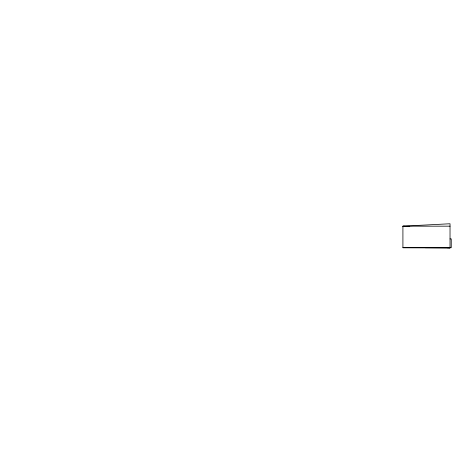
<?xml version="1.0" encoding="UTF-8"?>
<svg xmlns="http://www.w3.org/2000/svg" width="475" height="475" viewBox="0 0 475 475"><rect width="100%" height="100%" fill="white"/><g stroke="black" fill="none" stroke-linecap="round" stroke-linejoin="round"><path stroke-width="0.71" d="M402.913 226.171L450.027 223.761L450.027 247.855L402.913 247.724L402.913 226.171L450.027 226.171M409.539 226.284L402.913 226.302L404.338 226.171M450.027 238.907L451.25 238.907L451.25 247.724L402.913 247.724M425.238 247.724L450.027 247.855L447.153 247.724"/></g></svg>
